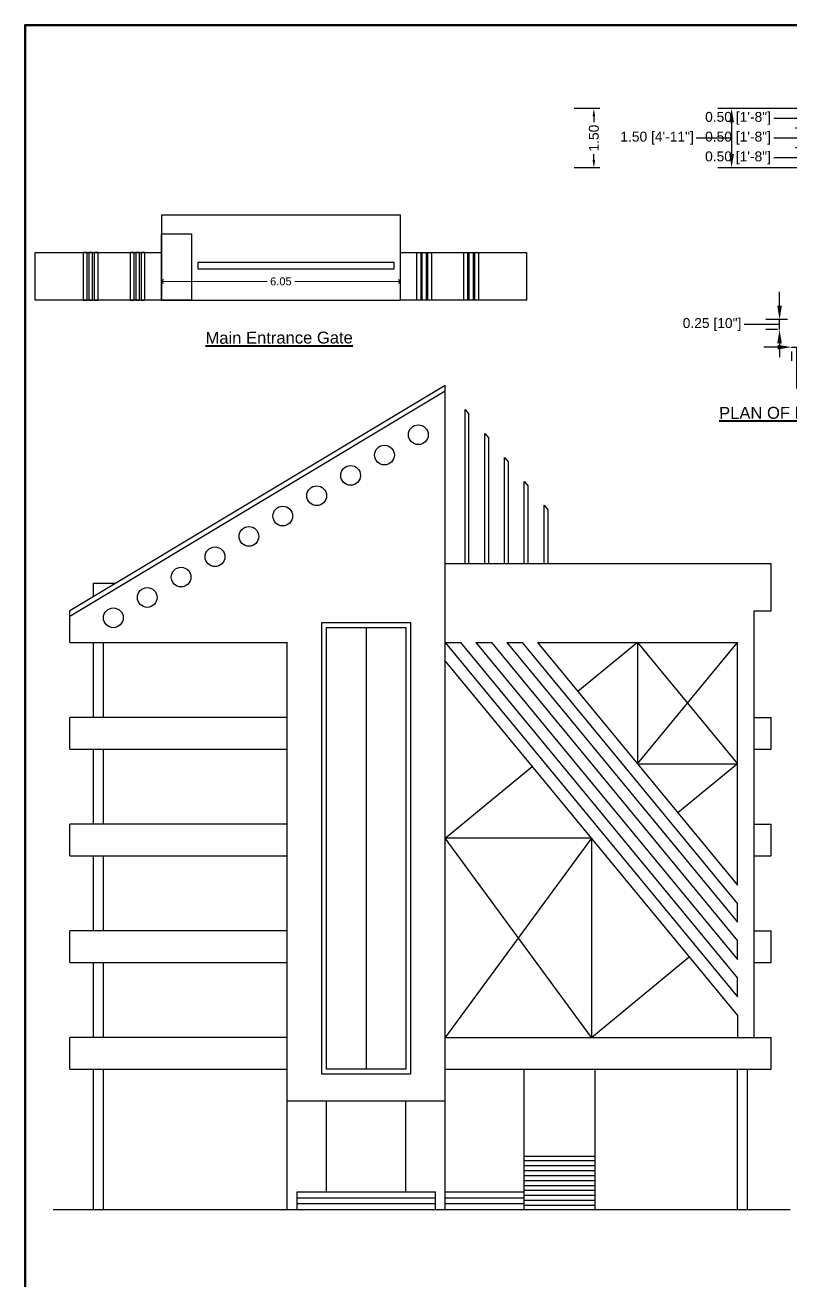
# Model space of a CAD drawing. Header units: metres. Extents: x 1218 to 1385, y 326 to 504.
# Drawn here: x 1217.89 to 1237.26, y 472.23 to 504 of the extents above; entities that cross this region are included whole.
import ezdxf

# ---------------------------------------------------------------- set-up
doc = ezdxf.new("R2010")
doc.units = ezdxf.units.M
doc.header["$MEASUREMENT"] = 0
doc.linetypes.add('CONTINULUS', pattern=[0])
doc.layers.add('MAIN_GATE', color=7, linetype='Continuous', lineweight=0)
doc.layers.add('wall', color=92, linetype='Continuous', lineweight=50)
doc.layers.add('SITE_COMPONENTS', color=7, linetype='Continuous', plot=False)
doc.layers.add('Text', color=7, linetype='Continuous')
doc.styles.add('Arial', font='arial.ttf', dxfattribs={"height": 0.2})
doc.styles.add('PreDCRFont', font='arial.ttf', dxfattribs={"height": 0.25})
doc.styles.add('style2', font='arial.ttf', dxfattribs={"height": 0.25})
doc.dimstyles.new('Copy of Standard2', dxfattribs={"dimtxt": 0.25, "dimasz": 0.2, "dimexe": 0.5, "dimexo": 0.3, "dimgap": 0.09, "dimtad": 0, "dimtoh": 1, "dimzin": 0, "dimdsep": 46, "dimtxsty": 'PreDCRFont', "dimcen": 0.025, "dimdle": 0.1, "dimadec": 0, "dimazin": 0, "dimtfac": 1, "dimtofl": 0, "dimtmove": 2, "dimatfit": 3, "dimfxl": 0.18, "dimtolj": 1, "dimtzin": 0, "dimarcsym": 0})
doc.dimstyles.new('INT DIM', dxfattribs={"dimtxt": 0.3, "dimasz": 0.1, "dimexe": 0.18, "dimexo": 0.0625, "dimgap": 0.09, "dimtad": 0, "dimzin": 0, "dimdsep": 46, "dimtxsty": 'style2', "dimblk": 'OPEN90', "dimcen": 0.09, "dimse1": 1, "dimse2": 1, "dimclrd": 250, "dimclrt": 256, "dimadec": 0, "dimazin": 0, "dimtfac": 1, "dimtofl": 0, "dimtmove": 0, "dimatfit": 3, "dimfxl": 0.18, "dimtolj": 1, "dimtzin": 0, "dimlwd": -1, "dimarcsym": 0})
doc.dimstyles.get("Standard").update_dxf_attribs({"dimtxt": 0.25, "dimasz": 0.35, "dimexe": 0.35, "dimexo": 0.35, "dimgap": 0.09, "dimtad": 0, "dimtoh": 1, "dimzin": 0, "dimdsep": 46, "dimtxsty": 'style2', "dimcen": 0.09, "dimadec": 0, "dimazin": 0, "dimtfac": 1, "dimtofl": 0, "dimtmove": 1, "dimatfit": 3, "dimfxl": 0.18, "dimtolj": 1, "dimtzin": 0, "dimarcsym": 0})

# ---------------------------------------------------------------- blocks, each defined once
blk = doc.blocks.new('*D101')
at = {"layer": 'Defpoints', "color": 0, "transparency": 16777216}
for p in [(1237.527, 496.344), (1237.277, 496.094), (1237.527, 495.854)]:
    blk.add_point(p, dxfattribs=at)
at = {"layer": 'Text', "color": 0, "lineweight": -2, "transparency": 16777216}
for p, q in [((1236.927, 495.854), (1236.577, 495.854)), ((1237.277, 495.854), (1237.527, 495.854)), ((1237.277, 495.744), (1237.277, 495.504)), ((1237.402, 495.854), (1237.402, 494.818)), ((1237.527, 495.994), (1237.527, 495.504)), ((1237.877, 495.854), (1238.227, 495.854)), ((1237.402, 494.818), (1237.582, 494.818))]:
    blk.add_line(p, q, dxfattribs=at)
at = {"layer": 'Text', "color": 0, "transparency": 16777216}
for points in [[(1236.927, 495.912), (1236.927, 495.795), (1237.277, 495.854)], [(1237.877, 495.912), (1237.877, 495.795), (1237.527, 495.854)]]:
    blk.add_solid(points, dxfattribs=at)
at = {"layer": 'Text', "color": 0, "lineweight": 30, "transparency": 16777216, "insert": (1238.395, 494.818), "char_height": 0.25, "attachment_point": 5, "style": 'style2'}
blk.add_mtext('\\A1;0.25 [10"]', dxfattribs=at)
blk = doc.blocks.new('*D115')
at = {"layer": 'Defpoints', "color": 0, "transparency": 16777216}
for p in [(1237.725, 500.893), (1238.346, 500.893), (1238.096, 500.393)]:
    blk.add_point(p, dxfattribs=at)
at = {"layer": 'Text', "color": 0, "lineweight": -2, "transparency": 16777216}
for p, q in [((1237.725, 501.243), (1237.725, 501.593)), ((1237.996, 500.893), (1237.375, 500.893)), ((1237.725, 500.393), (1237.725, 500.893)), ((1237.009, 500.643), (1236.829, 500.643)), ((1237.725, 500.643), (1237.009, 500.643)), ((1237.746, 500.393), (1237.375, 500.393)), ((1237.725, 500.043), (1237.725, 499.693))]:
    blk.add_line(p, q, dxfattribs=at)
at = {"layer": 'Text', "color": 0, "transparency": 16777216}
for points in [[(1237.666, 501.243), (1237.783, 501.243), (1237.725, 500.893)], [(1237.666, 500.043), (1237.783, 500.043), (1237.725, 500.393)]]:
    blk.add_solid(points, dxfattribs=at)
at = {"layer": 'Text', "color": 0, "lineweight": 30, "transparency": 16777216, "insert": (1235.925, 500.643), "char_height": 0.25, "attachment_point": 5, "style": 'style2'}
blk.add_mtext('\\A1;0.50 [1\'-8"]', dxfattribs=at)
blk = doc.blocks.new('*D116')
at = {"layer": 'Defpoints', "color": 0, "transparency": 16777216}
for p in [(1237.725, 501.393), (1238.346, 501.393), (1238.346, 500.893)]:
    blk.add_point(p, dxfattribs=at)
at = {"layer": 'Text', "color": 0, "lineweight": -2, "transparency": 16777216}
for p, q in [((1237.725, 501.743), (1237.725, 502.093)), ((1237.009, 501.143), (1236.829, 501.143)), ((1237.725, 501.143), (1237.009, 501.143)), ((1237.996, 501.393), (1237.375, 501.393)), ((1237.725, 500.893), (1237.725, 501.393)), ((1237.996, 500.893), (1237.375, 500.893)), ((1237.725, 500.543), (1237.725, 500.193))]:
    blk.add_line(p, q, dxfattribs=at)
at = {"layer": 'Text', "color": 0, "transparency": 16777216}
for points in [[(1237.666, 501.743), (1237.783, 501.743), (1237.725, 501.393)], [(1237.666, 500.543), (1237.783, 500.543), (1237.725, 500.893)]]:
    blk.add_solid(points, dxfattribs=at)
at = {"layer": 'Text', "color": 0, "lineweight": 30, "transparency": 16777216, "insert": (1235.925, 501.143), "char_height": 0.25, "attachment_point": 5, "style": 'style2'}
blk.add_mtext('\\A1;0.50 [1\'-8"]', dxfattribs=at)
blk = doc.blocks.new('*D117')
at = {"layer": 'Defpoints', "color": 0, "transparency": 16777216}
for p in [(1237.725, 501.893), (1238.096, 501.893), (1238.346, 501.393)]:
    blk.add_point(p, dxfattribs=at)
at = {"layer": 'Text', "color": 0, "lineweight": -2, "transparency": 16777216}
for p, q in [((1237.725, 502.243), (1237.725, 502.593)), ((1237.746, 501.893), (1237.375, 501.893)), ((1237.725, 501.393), (1237.725, 501.893)), ((1237.009, 501.643), (1236.829, 501.643)), ((1237.725, 501.643), (1237.009, 501.643)), ((1237.996, 501.393), (1237.375, 501.393)), ((1237.725, 501.043), (1237.725, 500.693))]:
    blk.add_line(p, q, dxfattribs=at)
at = {"layer": 'Text', "color": 0, "transparency": 16777216}
for points in [[(1237.666, 502.243), (1237.783, 502.243), (1237.725, 501.893)], [(1237.666, 501.043), (1237.783, 501.043), (1237.725, 501.393)]]:
    blk.add_solid(points, dxfattribs=at)
at = {"layer": 'Text', "color": 0, "lineweight": 30, "transparency": 16777216, "insert": (1235.925, 501.643), "char_height": 0.25, "attachment_point": 5, "style": 'style2'}
blk.add_mtext('\\A1;0.50 [1\'-8"]', dxfattribs=at)
blk = doc.blocks.new('*D118')
at = {"layer": 'Defpoints', "color": 0, "transparency": 16777216}
for p in [(1238.096, 501.893), (1235.763, 500.393), (1238.096, 500.393)]:
    blk.add_point(p, dxfattribs=at)
at = {"layer": 'Text', "color": 0, "lineweight": -2, "transparency": 16777216}
for p, q in [((1237.746, 501.893), (1235.413, 501.893)), ((1235.763, 501.543), (1235.763, 500.743)), ((1235.047, 501.143), (1234.867, 501.143)), ((1235.763, 501.143), (1235.047, 501.143)), ((1237.746, 500.393), (1235.413, 500.393))]:
    blk.add_line(p, q, dxfattribs=at)
at = {"layer": 'Text', "color": 0, "transparency": 16777216}
for points in [[(1235.705, 501.543), (1235.821, 501.543), (1235.763, 501.893)], [(1235.705, 500.743), (1235.821, 500.743), (1235.763, 500.393)]]:
    blk.add_solid(points, dxfattribs=at)
at = {"layer": 'Text', "color": 0, "lineweight": 30, "transparency": 16777216, "insert": (1233.878, 501.143), "char_height": 0.25, "attachment_point": 5, "style": 'style2'}
blk.add_mtext('\\A1;1.50 [4\'-11"]', dxfattribs=at)
blk = doc.blocks.new('*D119')
at = {"layer": 'Defpoints', "color": 0, "transparency": 16777216}
for p in [(1236.975, 496.55), (1237.527, 496.55), (1237.277, 496.3)]:
    blk.add_point(p, dxfattribs=at)
at = {"layer": 'Text', "color": 0, "lineweight": -2, "transparency": 16777216}
for p, q in [((1236.975, 496.9), (1236.975, 497.25)), ((1236.26, 496.425), (1236.08, 496.425)), ((1236.975, 496.425), (1236.26, 496.425)), ((1237.177, 496.55), (1236.625, 496.55)), ((1236.975, 496.3), (1236.975, 496.55)), ((1236.927, 496.3), (1236.625, 496.3)), ((1236.975, 495.95), (1236.975, 495.6))]:
    blk.add_line(p, q, dxfattribs=at)
at = {"layer": 'Text', "color": 0, "transparency": 16777216}
for points in [[(1236.917, 496.9), (1237.034, 496.9), (1236.975, 496.55)], [(1236.917, 495.95), (1237.034, 495.95), (1236.975, 496.3)]]:
    blk.add_solid(points, dxfattribs=at)
at = {"layer": 'Text', "color": 0, "lineweight": 30, "transparency": 16777216, "insert": (1235.267, 496.425), "char_height": 0.25, "attachment_point": 5, "style": 'style2'}
blk.add_mtext('\\A1;0.25 [10"]', dxfattribs=at)
blk = doc.blocks.new('*D165')
at = {"layer": 'Defpoints', "color": 0, "linetype": 'CONTINULUS', "ltscale": 0.05, "transparency": 16777216}
for p in [(1232.278, 501.893), (1238.096, 501.893), (1238.096, 500.393)]:
    blk.add_point(p, dxfattribs=at)
at = {"layer": 'SITE_COMPONENTS', "color": 0, "linetype": 'CONTINULUS', "lineweight": -2, "ltscale": 0.05, "transparency": 16777216}
for p, q in [((1232.428, 501.893), (1231.778, 501.893)), ((1232.278, 501.693), (1232.278, 501.545)), ((1232.278, 500.593), (1232.278, 500.74)), ((1232.428, 500.393), (1231.778, 500.393))]:
    blk.add_line(p, q, dxfattribs=at)
at = {"layer": 'SITE_COMPONENTS', "color": 0, "linetype": 'CONTINULUS', "ltscale": 0.05, "transparency": 16777216}
for points in [[(1232.244, 501.693), (1232.311, 501.693), (1232.278, 501.893)], [(1232.244, 500.593), (1232.311, 500.593), (1232.278, 500.393)]]:
    blk.add_solid(points, dxfattribs=at)
at = {"layer": 'SITE_COMPONENTS', "color": 0, "linetype": 'CONTINULUS', "ltscale": 0.05, "transparency": 16777216, "insert": (1232.278, 501.143), "char_height": 0.25, "attachment_point": 5, "rotation": 90, "style": 'PreDCRFont'}
blk.add_mtext('\\A1;1.50', dxfattribs=at)
blk = doc.blocks.new('_Open90')
at = {"color": 0, "linetype": 'ByBlock', "lineweight": -2}
for p, q in [((0, 0), (-1, 0)), ((-0.5, 0.5), (0, 0)), ((0, 0), (-0.5, -0.5))]:
    blk.add_line(p, q, dxfattribs=at)
blk = doc.blocks.new('*D168')
at = {"layer": 'Defpoints', "color": 0, "linetype": 'CONTINULUS', "ltscale": 0.05, "transparency": 16777216}
for p in [(1221.337, 497.882), (1227.385, 497.882), (1227.385, 497.517)]:
    blk.add_point(p, dxfattribs=at)
at = {"layer": 'MAIN_GATE', "color": 250, "ltscale": 0.05, "transparency": 16777216}
for p, q in [((1221.437, 497.517), (1224.01, 497.517)), ((1227.285, 497.517), (1224.712, 497.517))]:
    blk.add_line(p, q, dxfattribs=at)
at = {"layer": 'MAIN_GATE', "color": 250, "linetype": 'CONTINULUS', "ltscale": 0.05, "transparency": 16777216, "xscale": 0.1, "yscale": 0.1, "zscale": 0.1, "rotation": 180}
blk.add_blockref('_Open90', (1221.337, 497.517), dxfattribs=at)
at = {"layer": 'MAIN_GATE', "color": 250, "linetype": 'CONTINULUS', "ltscale": 0.05, "transparency": 16777216, "xscale": 0.1, "yscale": 0.1, "zscale": 0.1}
blk.add_blockref('_Open90', (1227.385, 497.517), dxfattribs=at)
at = {"layer": 'MAIN_GATE', "linetype": 'CONTINULUS', "ltscale": 0.05, "transparency": 16777216, "insert": (1224.361, 497.517), "char_height": 0.2, "attachment_point": 5, "style": 'Arial', "bg_fill": 3, "box_fill_scale": 1.25, "bg_fill_color": 256, "bg_fill_true_color": 13158600, "bg_fill_transparency": 0}
blk.add_mtext('\\A1;6.05', dxfattribs=at)

msp = doc.modelspace()

# ---------------------------------------------------------------- hatches: boundary and pattern name
at = {"layer": 'Text', "linetype": 'Continuous'}
h = msp.add_hatch(dxfattribs=at)
h.set_pattern_fill('ANSI31', color=256, angle=135)
h.set_pattern_definition([(180, (52.55487, -85.8557), (0, -0.125), [])])
h.paths.add_polyline_path([(1232.3115, 474.0323), (1232.3115, 475.3823), (1230.5115, 475.3823), (1230.5115, 474.0323)])

# ---------------------------------------------------------------- linework, layer by layer
at = {"color": 7, "linetype": 'Continuous'}
for points in [[(1221.3374, 497.0394), (1227.3852, 497.0394), (1227.3852, 499.1915), (1221.3374, 499.1915)], [(1221.3374, 498.7249), (1222.0989, 498.7249), (1222.0989, 497.0394), (1221.3374, 497.0394)], [(1221.3374, 497.0394), (1218.1452, 497.0394), (1218.1452, 498.251), (1221.3374, 498.251)], [(1219.4593, 498.251), (1219.3626, 498.251), (1219.3626, 497.0394), (1219.4593, 497.0394)], [(1219.5971, 498.251), (1219.5004, 498.251), (1219.5004, 497.0394), (1219.5971, 497.0394)], [(1219.7349, 498.251), (1219.6382, 498.251), (1219.6382, 497.0394), (1219.7349, 497.0394)], [(1220.6468, 498.251), (1220.5501, 498.251), (1220.5501, 497.0394), (1220.6468, 497.0394)], [(1220.7846, 498.251), (1220.6879, 498.251), (1220.6879, 497.0394), (1220.7846, 497.0394)], [(1220.9225, 498.251), (1220.8258, 498.251), (1220.8258, 497.0394), (1220.9225, 497.0394)], [(1230.5774, 497.0394), (1227.3852, 497.0394), (1227.3852, 498.251), (1230.5774, 498.251)], [(1227.8002, 498.251), (1227.8968, 498.251), (1227.8968, 497.0394), (1227.8002, 497.0394)], [(1227.938, 498.251), (1228.0347, 498.251), (1228.0347, 497.0394), (1227.938, 497.0394)], [(1228.0758, 498.251), (1228.1725, 498.251), (1228.1725, 497.0394), (1228.0758, 497.0394)], [(1228.9877, 498.251), (1229.0844, 498.251), (1229.0844, 497.0394), (1228.9877, 497.0394)], [(1229.1255, 498.251), (1229.2222, 498.251), (1229.2222, 497.0394), (1229.1255, 497.0394)], [(1229.2633, 498.251), (1229.36, 498.251), (1229.36, 497.0394), (1229.2633, 497.0394)], [(1222.2709, 498.0067), (1227.2145, 498.0067), (1227.2145, 497.8248), (1222.2709, 497.8248)]]:
    msp.add_lwpolyline(points, close=True, dxfattribs=at)
at = {"layer": 'Text', "linetype": 'Continuous'}
for p, q in [((1228.5182, 494.8839), (1219.0217, 489.1823)), ((1228.5182, 491.2823), (1228.5182, 494.8839)), ((1228.5182, 494.7381), (1219.0217, 489.0365)), ((1229.0182, 490.3823), (1229.0182, 494.2773)), ((1229.0182, 494.2773), (1229.1182, 494.156)), ((1229.1182, 490.3823), (1229.1182, 494.156)), ((1229.5182, 490.3823), (1229.5182, 493.6708)), ((1229.5182, 493.6708), (1229.6182, 493.5494)), ((1229.6182, 490.3823), (1229.6182, 493.5494)), ((1230.0182, 490.3823), (1230.0182, 493.0642)), ((1230.0182, 493.0642), (1230.1182, 492.9429)), ((1230.1182, 490.3823), (1230.1182, 492.9429)), ((1230.5182, 490.3823), (1230.5182, 492.4577)), ((1230.5182, 492.4577), (1230.6182, 492.3363)), ((1230.6182, 490.3823), (1230.6182, 492.3363)), ((1231.0182, 490.3823), (1231.0182, 491.8511)), ((1231.0182, 491.8511), (1231.1182, 491.7298)), ((1231.1182, 490.3823), (1231.1182, 491.7298)), ((1228.5182, 474.0323), (1228.5182, 491.2823)), ((1228.5182, 490.3823), (1236.7615, 490.3823)), ((1236.7615, 489.1823), (1236.7615, 490.3823)), ((1219.6217, 489.8823), (1220.1876, 489.8823)), ((1219.6217, 489.5425), (1219.6217, 489.8823)), ((1219.0217, 488.3823), (1219.0217, 489.1823)), ((1236.3365, 478.3823), (1236.3365, 489.1823)), ((1236.3365, 489.1823), (1236.7615, 489.1823)), ((1226.5182, 488.7573), (1226.5182, 477.5823)), ((1219.0217, 488.3823), (1224.5182, 488.3823)), ((1219.6217, 486.4823), (1219.6217, 488.3823)), ((1219.8717, 486.4823), (1219.8717, 488.3823)), ((1224.5182, 474.0323), (1224.5182, 488.3823)), ((1228.5182, 488.3823), (1228.9069, 488.3823)), ((1228.5182, 488.3823), (1235.9115, 479.4134)), ((1228.9069, 488.3823), (1235.9115, 479.8851)), ((1229.2957, 488.3823), (1235.9115, 480.3567)), ((1229.2957, 488.3823), (1229.6845, 488.3823)), ((1229.6845, 488.3823), (1235.9115, 480.8283)), ((1230.0733, 488.3823), (1235.9115, 481.3)), ((1230.0733, 488.3823), (1230.4621, 488.3823)), ((1230.4621, 488.3823), (1235.9115, 481.7716)), ((1230.8509, 488.3823), (1235.9115, 482.2433)), ((1230.8509, 488.3823), (1235.9115, 488.3823)), ((1233.3812, 488.3823), (1231.8746, 487.1404)), ((1233.3812, 488.3823), (1233.3812, 485.3128)), ((1233.3812, 485.3128), (1235.9115, 488.3823)), ((1233.3812, 488.3823), (1235.9115, 485.3128)), ((1235.9115, 482.2433), (1235.9115, 488.3823)), ((1228.5182, 487.9106), (1235.9115, 478.9418)), ((1224.5182, 486.4823), (1219.0217, 486.4823)), ((1219.0217, 485.6823), (1219.0217, 486.4823)), ((1236.3365, 486.4823), (1236.7615, 486.4823)), ((1236.7615, 485.6823), (1236.7615, 486.4823)), ((1219.0217, 485.6823), (1224.5182, 485.6823)), ((1219.6217, 483.7823), (1219.6217, 485.6823)), ((1219.8717, 483.7823), (1219.8717, 485.6823)), ((1236.3365, 485.6823), (1236.7615, 485.6823)), ((1228.5182, 483.4262), (1230.7192, 485.2406)), ((1233.3812, 485.3128), (1235.9115, 485.3128)), ((1235.9115, 485.3128), (1234.405, 484.0709)), ((1224.5182, 483.7823), (1219.0217, 483.7823)), ((1219.0217, 482.9823), (1219.0217, 483.7823)), ((1236.3365, 483.7823), (1236.7615, 483.7823)), ((1236.7615, 482.9823), (1236.7615, 483.7823)), ((1232.2148, 483.4262), (1228.5182, 478.3823)), ((1232.2148, 483.4262), (1228.5182, 483.4262)), ((1232.2148, 478.3823), (1228.5182, 483.4262)), ((1232.2148, 483.4262), (1232.2148, 478.3823)), ((1219.0217, 482.9823), (1224.5182, 482.9823)), ((1219.6217, 481.0823), (1219.6217, 482.9823)), ((1219.8717, 481.0823), (1219.8717, 482.9823)), ((1236.3365, 482.9823), (1236.7615, 482.9823)), ((1235.9115, 481.3), (1235.9115, 481.7716)), ((1224.5182, 481.0823), (1219.0217, 481.0823)), ((1219.0217, 480.2823), (1219.0217, 481.0823)), ((1236.3365, 481.0823), (1236.7615, 481.0823)), ((1236.7615, 480.2823), (1236.7615, 481.0823)), ((1235.9115, 480.3567), (1235.9115, 480.8283)), ((1219.0217, 480.2823), (1224.5182, 480.2823)), ((1219.6217, 478.3823), (1219.6217, 480.2823)), ((1219.8717, 478.3823), (1219.8717, 480.2823)), ((1232.2148, 478.3823), (1234.6905, 480.423)), ((1236.3365, 480.2823), (1236.7615, 480.2823)), ((1235.9115, 479.4134), (1235.9115, 479.8851)), ((1235.9115, 478.9418), (1235.9115, 478.3823)), ((1224.5182, 478.3823), (1219.0217, 478.3823)), ((1219.0217, 477.5823), (1219.0217, 478.3823)), ((1228.5182, 478.3823), (1236.7615, 478.3823)), ((1236.7615, 477.5823), (1236.7615, 478.3823)), ((1219.0217, 477.5823), (1224.5182, 477.5823)), ((1219.6217, 474.0323), (1219.6217, 477.5823)), ((1219.8717, 474.0323), (1219.8717, 477.5823)), ((1228.5182, 477.5823), (1236.7615, 477.5823)), ((1230.5115, 474.0323), (1230.5115, 477.5823)), ((1232.3115, 474.0323), (1232.3115, 477.5823)), ((1235.9115, 474.0323), (1235.9115, 477.5823)), ((1236.1615, 474.0323), (1236.1615, 477.5823)), ((1224.5182, 476.7823), (1228.5182, 476.7823)), ((1225.5182, 474.4823), (1225.5182, 476.7823)), ((1227.5182, 474.4823), (1227.5182, 476.7823)), ((1230.5115, 475.3823), (1232.3115, 475.3823)), ((1224.7682, 474.0323), (1224.7682, 474.4823)), ((1224.7682, 474.4823), (1228.2682, 474.4823)), ((1228.2682, 474.0323), (1228.2682, 474.4823)), ((1228.5182, 474.4823), (1230.5115, 474.4823)), ((1224.7682, 474.3323), (1228.2682, 474.3323)), ((1224.7682, 474.1823), (1228.2682, 474.1823)), ((1228.5182, 474.3323), (1230.5115, 474.3323)), ((1228.5182, 474.1823), (1230.5115, 474.1823)), ((1218.6009, 474.0323), (1237.2472, 474.0323))]:
    msp.add_line(p, q, dxfattribs=at)
for points in [[(1225.3932, 488.8823), (1227.6432, 488.8823), (1227.6432, 477.4573), (1225.3932, 477.4573)], [(1225.5182, 488.7573), (1227.5182, 488.7573), (1227.5182, 477.5823), (1225.5182, 477.5823)]]:
    msp.add_lwpolyline(points, close=True, dxfattribs=at)
for centre in [(1227.8378, 493.6379), (1226.9805, 493.1232), (1226.1232, 492.6084), (1225.2658, 492.0937), (1224.4085, 491.5789), (1223.5511, 491.0642), (1222.6938, 490.5494), (1221.8364, 490.0347), (1220.9791, 489.52), (1220.1217, 489.0052)]:
    msp.add_circle(centre, 0.25, dxfattribs=at)
at = {"layer": 'wall'}
msp.add_lwpolyline([(1217.8903, 418.8176), (1317.8903, 418.8176), (1317.8903, 504.0023), (1217.8903, 504.0023)], close=True, dxfattribs=at)

# ---------------------------------------------------------------- texts
at = {"layer": 'wall', "lineweight": 50, "style": 'PreDCRFont'}
for s, p in [('%%UMain Entrance Gate', (1222.4537, 495.9383)), ('%%UPLAN OF RAINWATER RECHARGING PIT', (1235.4477, 494.0386))]:
    msp.add_text(s, height=0.3, rotation=0.15, dxfattribs=at).set_placement(p)

# ---------------------------------------------------------------- dimensions: what is measured, and where the dimension line sits
at = {"layer": 'SITE_COMPONENTS', "color": 1, "linetype": 'CONTINULUS', "ltscale": 0.05}
dim = msp.add_linear_dim(base=(1232.2778, 501.8926), p1=(1238.0964, 500.3926), p2=(1238.0964, 501.8926), angle=90, dimstyle='Copy of Standard2', override={"dimpost": '\\X', "dimfxl": 0.15, "dimfxlon": 1}, dxfattribs=at)
dim.commit()
dim.dimension.update_dxf_attribs({"geometry": '*D165', "text_midpoint": (1232.2778, 501.1426)})
at = {"layer": 'Text', "lineweight": 30}
for base, p1, p2, picture, middle in [((1237.7247, 501.8926), (1238.3464, 501.3926), (1238.0964, 501.8926), '*D117', (1236.7393, 501.6426)), ((1237.7247, 501.3926), (1238.3464, 500.8926), (1238.3464, 501.3926), '*D116', (1236.7393, 501.1426)), ((1235.7628, 500.3926), (1238.0964, 501.8926), (1238.0964, 500.3926), '*D118', (1234.7774, 501.1426)), ((1237.7247, 500.8926), (1238.0964, 500.3926), (1238.3464, 500.8926), '*D115', (1236.7393, 500.6426)), ((1236.9753, 496.5496), (1237.277, 496.2996), (1237.527, 496.5496), '*D119', (1235.9899, 496.4246))]:
    dim = msp.add_linear_dim(base=base, p1=p1, p2=p2, angle=90, dimstyle='Standard', dxfattribs=at)
    dim.commit()
    dim.dimension.update_dxf_attribs({"geometry": picture, "text_midpoint": middle})
dim = msp.add_linear_dim(base=(1237.527, 495.8537), p1=(1237.277, 496.0938), p2=(1237.527, 496.3438), dimstyle='Standard', dxfattribs=at)
dim.commit()
dim.dimension.update_dxf_attribs({"geometry": '*D101', "text_midpoint": (1237.672, 494.8179)})

# ---------------------------------------------------------------- next in the draw order: dimensions: what is measured, and where the dimension line sits
at = {"layer": 'MAIN_GATE', "color": 2, "linetype": 'CONTINULUS', "ltscale": 0.05}
dim = msp.add_linear_dim(base=(1227.3852, 497.5168), p1=(1221.3374, 497.8821), p2=(1227.3852, 497.8821), dimstyle='INT DIM', override={"dimtxt": 0.2, "dimtxsty": 'Arial', "dimfxl": 0.125, "dimtfill": 1, "dimtfillclr": 7, "dimarcsym": 1}, dxfattribs=at)
dim.commit()
dim.dimension.update_dxf_attribs({"geometry": '*D168', "text_midpoint": (1224.3613, 497.5168)})

# ---------------------------------------------------------------- next in the draw order: linework, layer by layer
at = {"layer": 'MAIN_GATE', "color": 7, "linetype": 'CONTINULUS', "ltscale": 0.05}
msp.add_lwpolyline([(1221.3374, 499.1915), (1227.3852, 499.1915), (1227.3852, 497.0394), (1221.3374, 497.0394)], close=True, dxfattribs=at)

doc.saveas('drawing.dxf')
